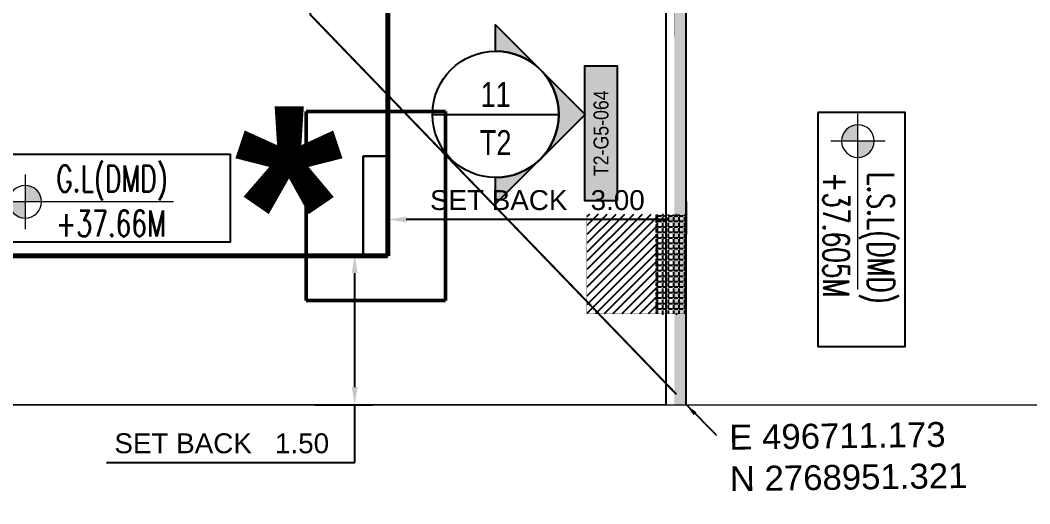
# Model space of a CAD drawing. Header units: centimetres. Extents: x -6122352 to 4157695, y -1694241 to 1947892.
# Drawn here: x 249254 to 259403, y -199784 to -194925 of the extents above; entities that cross this region are included whole.
import ezdxf
from ezdxf.enums import TextEntityAlignment as Align
from ezdxf.xclip import XClip

# ---------------------------------------------------------------- set-up
doc = ezdxf.new("R2010")
doc.units = ezdxf.units.CM
doc.header["$MEASUREMENT"] = 0
doc.header["$XCLIPFRAME"] = 2
doc.header["$PDMODE"] = 66
doc.header["$PDSIZE"] = 100
doc.linetypes.add('DASHED2', pattern=[0.375, 0.25, -0.125])
doc.linetypes.add('XR-AR-END-SETTING OUT PLAN$0$23261-XR-AR-SI-GF$0$HIDDEN', pattern=[0.375, 0.25, -0.125])
for name, color, linetype in [('00-MI-DIM', 7, 'Continuous'), ('23585-XR-AR-BOUNDARY WALLS AND SETBACKS$0$setback', 7, 'XR-AR-END-SETTING OUT PLAN$0$23261-XR-AR-SI-GF$0$HIDDEN'), ('@MI-FOOTINGS', 7, 'Continuous'), ('@MI-MEP', 7, 'Continuous'), ('@MI-REF LAYER', 7, 'Continuous'), ('@MI-TYPE-01', 30, 'Continuous'), ('@MI-TYPE-02', 6, 'Continuous'), ('B_TH_6', 7, 'Continuous'), ('PANEL-TAGS', 7, 'Continuous'), ('XREF1$0$S-LEVELS', 2, 'Continuous'), ('XREF1$0$TYPICAL NEW PROFILE', 3, 'Continuous')]:
    doc.layers.add(name, color=color, linetype=linetype)
doc.layers.add('23585-XR-AR-DAMAC PLOT LIMITS$0$1-End units', color=7, linetype='Continuous', lineweight=5, true_color=0xf8991e)
doc.layers.add('23585-XR-AR-DAMAC PLOT LIMITS$0$1-Open Space', color=7, linetype='Continuous', lineweight=5, true_color=0x90cf5a)
for name, color, linetype, lineweight in [('@ Foundations', 4, 'DASHED2', 50), ('A-ANNO-TEXT', 3, 'Continuous', 25), ('Text Coordinate', 7, 'Continuous', 15), ('XR-AR-END-SETTING OUT PLAN$0$23585-XR-AR-END-GROUND FLOOR$0$S-COLS', 51, 'Continuous', 40), ('XR-AR-END-SETTING OUT PLAN$0$23585-XR-AR-END-GROUND FLOOR$0$S-COLS-PATT', 8, 'Continuous', 5), ('XREF1$0$36-TAGLVL', 23, 'Continuous', 9)]:
    doc.layers.add(name, color=color, linetype=linetype, lineweight=lineweight)
doc.styles.add('Arial', font='arialbd.ttf')
doc.styles.add('Arial Narrow', font='ARIALN.TTF', dxfattribs={"width": 0.95, "height": 500})
doc.styles.add('PANELTAG_STYLE', font='arial.ttf')
doc.styles.get("Standard").update_dxf_attribs({"font": 'arial.ttf'})
doc.styles.add('TITLE', font='arial.ttf')
doc.styles.add('XREF1$0$DLT_TEXT', font='romans.shx', dxfattribs={"width": 0.7})
doc.dimstyles.get("Standard").update_dxf_attribs({"dimtxt": 5, "dimasz": 0.5, "dimexe": 0.18, "dimexo": 0.0625, "dimgap": 0.09, "dimtad": 0, "dimtih": 1, "dimtoh": 1, "dimdec": 0, "dimzin": 0, "dimdsep": 46, "dimtxsty": 'Standard', "dimcen": 0.09, "dimadec": 0, "dimazin": 0, "dimtfac": 1, "dimtdec": 0, "dimtofl": 0, "dimtmove": 0, "dimatfit": 3, "dimfxl": 1, "dimtolj": 1, "dimtzin": 0, "dimarcsym": 0})

# ---------------------------------------------------------------- blocks, each defined once
blk = doc.blocks.new('23585-XR-AR-BOUNDARY WALLS AND SETBACKS')
at = {"layer": '23585-XR-AR-BOUNDARY WALLS AND SETBACKS$0$setback', "ltscale": 40, "const_width": 0.05}
blk.add_lwpolyline([(496708.041, 2768950.12), (496693.664, 2768963.294), (496689.51, 2768958.761), (496685.457, 2768954.338), (496681.404, 2768949.914), (496677.35, 2768945.49), (496673.297, 2768941.066), (496669.243, 2768936.643), (496665.19, 2768932.219), (496661.035, 2768927.684), (496675.412, 2768914.511), (496679.567, 2768919.045), (496683.621, 2768923.469), (496687.674, 2768927.893, -0.000006), (496687.674, 2768927.893), (496691.727, 2768932.316), (496695.781, 2768936.74), (496699.834, 2768941.164), (496703.888, 2768945.588), (496708.041, 2768950.12)], format="xyb", dxfattribs=at)
at = {"layer": '@MI-TYPE-01'}
for p, q in [((496711.173, 2768951.318), (496693.552, 2768967.465)), ((496711.038, 2768951.171), (496693.417, 2768967.318))]:
    blk.add_line(p, q, dxfattribs=at)
blk = doc.blocks.new('A$C9d9485f6')
at = {"layer": 'A-ANNO-TEXT', "rotation": 312.4881850805905}
blk.add_blockref('23585-XR-AR-BOUNDARY WALLS AND SETBACKS', (-2377088.535, -1504219.252), dxfattribs=at)
blk = doc.blocks.new('23585-XR-AR-DAMAC PLOT LIMITS')
at = {"layer": '23585-XR-AR-DAMAC PLOT LIMITS$0$1-End units', "color": 251, "true_color": 0x636466}
blk.add_lwpolyline([(496711.173, 2768951.318), (496704.993, 2768944.574), (496687.298, 2768960.788), (496693.479, 2768967.533)], close=True, dxfattribs=at)
at = {"layer": '23585-XR-AR-DAMAC PLOT LIMITS$0$1-Open Space', "color": 251, "true_color": 0x636466}
blk.add_lwpolyline([(496707.454, 2768967.513), (496711.846, 2768963.426), (496714.309, 2768961.134), (496714.551, 2768955.005), (496711.173, 2768951.318), (496693.479, 2768967.533), (496675.783, 2768983.746), (496678, 2768986.165), (496679.367, 2768987.658), (496685.538, 2768987.903), (496687.584, 2768985.999), (496688.677, 2768984.982), (496684.517, 2768980.512), (496688.982, 2768976.357), (496693.145, 2768980.829), (496694.278, 2768979.776), (496698.67, 2768975.689), (496703.062, 2768971.601)], close=True, dxfattribs=at)
blk = doc.blocks.new('A$Cf093b529')
at = {"layer": 'A-ANNO-TEXT'}
blk.add_blockref('23585-XR-AR-DAMAC PLOT LIMITS', (-495391.99, -2768603.442), dxfattribs=at)
blk = doc.blocks.new('A$Ca33b49e3')
at = {"color": 1, "true_color": 0xeb0000, "const_width": 0.008}
blk.add_lwpolyline([(54.298, 0), (54.297, -24), (45.15, -24), (39.15, -24), (33.15, -24), (27.15, -24), (21.15, -24), (15.15, -24), (9.15, -24), (0, -24), (0, 0), (9.15, 0), (15.15, 0), (21.15, 0), (27.15, 0), (33.15, 0), (39.15, 0), (45.15, 0)], close=True, dxfattribs=at)
blk = doc.blocks.new('XR-AR-END-SETTING OUT PLAN$0$23585-XR-AR-END-GROUND FLOOR$0$A$C75a8815d')
at = {"layer": 'XR-AR-END-SETTING OUT PLAN$0$23585-XR-AR-END-GROUND FLOOR$0$S-COLS', "color": 252, "lineweight": 30}
blk.add_lwpolyline([(0, -4000), (0, -3000), (250, -3000), (250, -4000)], close=True, dxfattribs=at)
blk = doc.blocks.new('XR-AR-END-SETTING OUT PLAN')
at = {"layer": 'XR-AR-END-SETTING OUT PLAN$0$23585-XR-AR-END-GROUND FLOOR$0$S-COLS-PATT', "color": 8}
blk.add_blockref('XR-AR-END-SETTING OUT PLAN$0$23585-XR-AR-END-GROUND FLOOR$0$A$C75a8815d', (3000, 5500), dxfattribs=at)
blk = doc.blocks.new('END UNIT')
at = {"xscale": 0.001, "yscale": 0.001, "zscale": 0.001}
blk.add_blockref('XR-AR-END-SETTING OUT PLAN', (-9.15, 0), dxfattribs=at)
blk = doc.blocks.new('TH_6')
at = {"xscale": -1}
blk.add_blockref('END UNIT', (495838.305, 2769163.997), dxfattribs=at)
at = {"insert": (495843.455, 2769166.997), "char_height": 2, "attachment_point": 2, "style": 'Arial'}
blk.add_mtext('\\pxqc;*', dxfattribs=at)
blk = doc.blocks.new('23585-XR-AR-MALDIVE-3$0$TH_6')
at = {"layer": 'B_TH_6', "xscale": 1.000019685734281, "yscale": 1.000019685734281, "zscale": 1.000019685734281}
blk.add_blockref('TH_6', (-9.76, -54.513), dxfattribs=at)
at = {"layer": '@ Foundations', "linetype": 'DASHED2', "ltscale": 25}
blk.add_lwpolyline([(495843.631, 2769165.047), (495843.631, 2769166.947), (495845.031, 2769166.947), (495845.031, 2769165.047)], close=True, dxfattribs=at)
blk = doc.blocks.new('XREF1$0$LVL  ATTR')
at = {"color": 7}
blk.add_wipeout([(-0.3373, 0.3835), (1.8973, 0.3835), (1.8973, -0.4505), (-0.3373, -0.4505)], dxfattribs=at)
at = {"layer": 'XREF1$0$36-TAGLVL', "extrusion": (-4.88814e-07, 1.40652e-17, 1)}
h = blk.add_hatch(color=252, dxfattribs=at)
h.paths.add_polyline_path([(-0.0654, 0.1563, 0.414214), (-0.2216, 0), (-0.0654, 0)])
h.paths.add_polyline_path([(0.0909, 0), (-0.0654, 0), (-0.0654, -0.1562, 0.414214)])
for p, q in [((-0.0654, -0.2604), (-0.0654, 0.2604)), ((1.3511, 0, 0), (-0.3253, 0, 0))]:
    blk.add_line(p, q, dxfattribs=at)
blk.add_circle((-0.0654, 0, 0), 0.1562, dxfattribs=at)
at = {"layer": 'XREF1$0$S-LEVELS', "color": 1}
blk.add_lwpolyline([(-0.3373, 0.3835), (1.8973, 0.3835), (1.8973, -0.4505), (-0.3373, -0.4505)], close=True, dxfattribs=at)
at = {"layer": 'XREF1$0$TYPICAL NEW PROFILE', "color": 3, "style": 'XREF1$0$DLT_TEXT', "width": 0.7}
for tag, p in [('+0.00M', (0.2413, 0.0671, -0.0001)), ('S.S.L', (0.2413, -0.3453, -0.0001))]:
    blk.add_attdef(tag, p, '', height=0.25, dxfattribs=at)
blk = doc.blocks.new('*D554')
at = {"color": 0, "lineweight": -2, "transparency": 16777216}
for p, q in [((494370.486, 2767861.931), (494370.917, 2767861.931)), ((494370.737, 2767860.607), (494370.737, 2767861.751)), ((494370.336, 2767860.427), (494370.917, 2767860.427)), ((494370.737, 2767859.847), (494370.737, 2767860.427)), ((494368.244, 2767859.847), (494370.737, 2767859.847))]:
    blk.add_line(p, q, dxfattribs=at)
at = {"color": 0, "transparency": 16777216}
for points in [[(494370.707, 2767861.751), (494370.767, 2767861.751), (494370.737, 2767861.931)], [(494370.707, 2767860.607), (494370.767, 2767860.607), (494370.737, 2767860.427)]]:
    blk.add_solid(points, dxfattribs=at)
at = {"layer": 'Defpoints', "color": 0, "transparency": 16777216}
for p in [(494370.423, 2767861.931), (494370.737, 2767861.931), (494370.274, 2767860.427)]:
    blk.add_point(p, dxfattribs=at)
at = {"color": 0, "transparency": 16777216, "insert": (494369.401, 2767860.04), "char_height": 0.2, "attachment_point": 5}
blk.add_mtext('\\A1;SET BACK   1.50', dxfattribs=at)
blk = doc.blocks.new('*D556')
at = {"color": 0, "lineweight": -2, "transparency": 16777216}
for p, q in [((494371.075, 2767862.139), (494371.075, 2767862.47)), ((494374.072, 2767862.139), (494374.072, 2767862.47)), ((494373.892, 2767862.29), (494371.255, 2767862.29))]:
    blk.add_line(p, q, dxfattribs=at)
at = {"color": 0, "transparency": 16777216}
for points in [[(494371.255, 2767862.32), (494371.255, 2767862.26), (494371.075, 2767862.29)], [(494373.892, 2767862.32), (494373.892, 2767862.26), (494374.072, 2767862.29)]]:
    blk.add_solid(points, dxfattribs=at)
at = {"layer": 'Defpoints', "color": 0, "transparency": 16777216}
for p in [(494371.075, 2767862.29), (494371.075, 2767862.077), (494374.072, 2767862.077)]:
    blk.add_point(p, dxfattribs=at)
at = {"color": 0, "transparency": 16777216, "insert": (494372.573, 2767862.484), "char_height": 0.2, "attachment_point": 5}
blk.add_mtext('\\A1;SET BACK   3.00', dxfattribs=at)
blk = doc.blocks.new('T1-FOOTING')
at = {"transparency": 33554679}
h = blk.add_hatch(dxfattribs=at)
h.set_pattern_fill('ANGLE', color=256, scale=500)
h.set_pattern_definition([(0, (0, 0), (0, 137.5), [100, -37.5]), (90, (0, 0), (-137.5, 8e-15), [100, -37.5])])
h.paths.add_polyline_path([(-500, -300), (500, -300), (500, 0), (-500, 0)])
h.paths.add_polyline_path([(-499.75, -299.75), (499.75, -299.75), (499.75, -0.25), (-499.75, -0.25)], flags=16)
h = blk.add_hatch(dxfattribs=at)
h.set_pattern_fill('ANGLE', color=8, scale=200)
h.set_pattern_definition([(0, (0, 0), (0, 55), [40, -15]), (90, (0, 0), (-55, 3e-15), [40, -15])])
h.paths.add_polyline_path([(500, -300), (500, 0), (-500, 0), (-500, -300)])
h = blk.add_hatch(dxfattribs=at)
h.set_pattern_fill('ANSI31', color=8, scale=500)
h.paths.add_polyline_path([(500, -1000), (500, -300), (-500, -300), (-500, -1000)])
at = {"layer": '@MI-TYPE-01', "color": 240, "linetype": 'DASHED2', "true_color": 0xed1f24}
blk.add_line((-500, -300), (500, -300), dxfattribs=at)
at = {"layer": '@MI-TYPE-01', "color": 240, "true_color": 0xed1f24, "const_width": 2.5}
blk.add_lwpolyline([(-500, 0), (500, 0), (500, -1000), (-500, -1000)], close=True, dxfattribs=at)
blk = doc.blocks.new('A$C6af4942d')
at = {"layer": '@MI-TYPE-02'}
h = blk.add_hatch(color=256, dxfattribs=at)
h.dxf.hatch_style = 1
h.paths.add_polyline_path([(0, 0.7), (-5835, 0.7), (-5835, 120.7), (0, 120.7)])
at = {"layer": '@MI-TYPE-02', "const_width": 2.5}
for points in [[(0, 120.7), (-5835, 120.7), (-5835, 0.7), (0, 0.7)], [(0, 0.7), (-5835, 0.7), (-5835, 120.7), (0, 120.7)]]:
    blk.add_lwpolyline(points, close=True, dxfattribs=at)
at = {"layer": '@MI-FOOTINGS', "color": 240, "true_color": 0xed1f24, "xscale": -1, "rotation": 180}
blk.add_blockref('T1-FOOTING', (-4417.5, -0.1), dxfattribs=at)
blk = doc.blocks.new('PANELTAG')
at = {"layer": 'PANEL-TAGS', "color": 1}
blk.add_lwpolyline([(-13.5, -3.3), (13.5, -3.3), (13.5, 3.3), (-13.5, 3.3)], close=True, dxfattribs=at)
at = {"layer": 'PANEL-TAGS', "color": 40, "true_color": 0xffd700}
blk.add_solid([(-13.5, -3.3), (13.5, -3.3), (-13.5, 3.3), (13.5, 3.3)], dxfattribs=at)
at = {"layer": 'PANEL-TAGS', "color": 5, "style": 'PANELTAG_STYLE', "width": 0.85}
blk.add_attdef('TAGNO', text='', height=3, dxfattribs=at).set_placement((0, 0), align=Align.MIDDLE)
blk = doc.blocks.new('*U3660')
h = blk.add_hatch(color=94)
edge = h.paths.add_edge_path()
edge.add_line((0, 6.35), (0, 8.98))
edge.add_line((0, 8.98), (8.98, 0))
edge.add_line((8.98, 0), (0, -8.98))
edge.add_line((0, -8.98), (0, -6.35))
edge.add_arc((0, 0), 6.35, 270, 450)
at = {"color": 94}
blk.add_line((-6.35, 0), (6.35, 0), dxfattribs=at)
blk.add_lwpolyline([(0, 6.35), (0, 8.98), (8.98, 0), (0, -8.98), (0, -6.35, 1)], format="xyb", close=True, dxfattribs=at)
blk.add_lwpolyline([(4.49, -4.49, 0.414214), (4.49, 4.49), (8.98, 0), (4.49, -4.49)], format="xyb", close=True)
blk.add_circle((0, 0), 6.35, dxfattribs=at)
at = {"style": 'Arial Narrow', "width": 0.95, "flags": 8}
blk.add_attdef('VIEWNUMBER', text='', height=2.5, dxfattribs=at).set_placement((0, 0), align=Align.BOTTOM_CENTER)
blk.add_attdef('SHEETNUMBER', text='', height=2.5, dxfattribs=at).set_placement((0, -1.59), align=Align.TOP_CENTER)
blk = doc.blocks.new('A$C4030e24e')
at = {"color": 1, "true_color": 0xeb0000, "const_width": 0.008}
blk.add_lwpolyline([(54.298, 0), (54.297, -24), (45.15, -24), (39.15, -24), (33.15, -24), (27.15, -24), (21.15, -24), (15.15, -24), (9.15, -24), (0, -24), (0, 0), (9.15, 0), (15.15, 0), (21.15, 0), (27.15, 0), (33.15, 0), (39.15, 0), (45.15, 0)], close=True, dxfattribs=at)
dim = blk.add_linear_dim(base=(51.3, -22.137), p1=(54.297, -22.35), p2=(51.3, -22.35), text='SET BACK   <>', dimstyle='Standard', override={"dimtxt": 0.2, "dimtad": 1, "dimtih": 0, "dimdec": 2})
dim.commit()
dim.dimension.update_dxf_attribs({"geometry": '*D556', "text_midpoint": (52.799, -21.944), "insert": (-494319.774, -2767884.427)})
dim = blk.add_linear_dim(base=(50.962, -22.496), p1=(50.499, -24), p2=(50.649, -22.496), angle=90, text='SET BACK   <>', dimstyle='Standard', override={"dimtxt": 0.2, "dimtad": 1, "dimtih": 0, "dimdec": 2, "dimtmove": 1})
dim.commit()
dim.dimension.update_dxf_attribs({"geometry": '*D554', "text_midpoint": (50.962, -24.581), "dimtype": 128, "insert": (-494319.774, -2767884.427)})

msp = doc.modelspace()

# ---------------------------------------------------------------- block references
at = {"layer": '@MI-MEP', "color": 10, "xscale": 1000, "yscale": 1000, "zscale": 1000, "rotation": 359.9921241328008}
msp.add_blockref('A$Ca33b49e3', (201654.98692, -174783.95629), dxfattribs=at)
at = {"layer": '@MI-REF LAYER', "xscale": 1000, "yscale": 1000, "zscale": 1000}
msp.add_blockref('A$C9d9485f6', (-23958.95046, 48155.57226), dxfattribs=at)
at = {"layer": '@MI-REF LAYER', "xscale": 1000, "yscale": 1000, "zscale": 1000, "rotation": 312.4882903633292}
msp.add_blockref('A$Cf093b529', (-891608.73293, 539022.72011), dxfattribs=at)

# ---------------------------------------------------------------- leaders
at = {"layer": 'Text Coordinate', "color": 10, "annotation_type": 0, "has_hookline": 1, "hookline_direction": 0, "horizontal_direction": (0.67544, -0.737415, 0)}
msp.add_leader([(255950.7099, -198791.69836), (256262.60493, -199105.86021)], dimstyle='Standard', override={"dimasz": 125}, dxfattribs=at)

# ---------------------------------------------------------------- next in the draw order: block references
at = {"layer": '@MI-REF LAYER'}
ref = msp.add_blockref('23585-XR-AR-MALDIVE-3$0$TH_6', (-496073033.02275, -2769276523.70792), dxfattribs=dict(at, xscale=1000, yscale=1000, zscale=1000, rotation=359.9900366873122))
XClip(ref).set_block_clipping_path([(495793.2153440099, 2769163.9965278879), (495847.2526438804, 2769163.9980816934), (495847.2535734456, 2769187.9362377487), (495838.3168886402, 2769187.8963888632), (495832.3168848935, 2769187.89635137), (495826.3168800613, 2769187.8963138792), (495820.3168752268, 2769187.8962763874), (495814.3168703942, 2769187.8962388965), (495808.3170107673, 2769187.8963365192), (495802.3170081871, 2769187.8962990278), (495793.2156468914, 2769187.9363993215)])
at = {"layer": '@MI-REF LAYER', "color": 7}
ref = msp.add_blockref('XREF1$0$LVL  ATTR', (257674.92835, -196209.0353, 0.15112), dxfattribs=dict(at, xscale=-1051.480567989675, yscale=1051.480567989676, zscale=1051.480567989675, rotation=89.9890117043148))
ref.add_attrib('S.S.L', 'L.S.L(DMD)', (257775.05336, -196452.10084), dxfattribs={"layer": 'XREF1$0$TYPICAL NEW PROFILE', "color": 3, "height": 262.870142, "rotation": 269.989015008, "style": 'XREF1$0$DLT_TEXT', "width": 0.7})
ref.add_attrib('+0.00M', '+37.605M ', (257325.71881, -196449.78916), dxfattribs={"layer": 'XREF1$0$TYPICAL NEW PROFILE', "color": 3, "height": 262.870142, "rotation": 269.989015008, "style": 'XREF1$0$DLT_TEXT', "width": 0.7})

# ---------------------------------------------------------------- next in the draw order: texts
at = {"layer": 'Text Coordinate', "color": 7, "insert": (256384.33759, -199326.20226), "char_height": 250, "attachment_point": 4, "rotation": 0.776305169, "style": 'TITLE', "bg_fill": 3, "box_fill_scale": 1.5, "bg_fill_color": 256, "bg_fill_true_color": 13158600, "bg_fill_transparency": 0}
msp.add_mtext('E 496711.173\\PN 2768951.321', dxfattribs=at)

# ---------------------------------------------------------------- next in the draw order: linework, layer by layer
at = {"layer": '@MI-REF LAYER', "color": 1, "const_width": 20}
msp.add_lwpolyline([(255853.26253, -174836.50749), (252171.71372, -178397.14406), (252165.54145, -182710.74463), (251675.57228, -182713.41941), (252165.54145, -182710.74463), (252171.73643, -194871.66457), (255851.09888, -198685.0278)], dxfattribs=at)

# ---------------------------------------------------------------- next in the draw order: block references
at = {"layer": '00-MI-DIM'}
ref = msp.add_blockref('*U3660', (254033.64527, -195871.54861, 11.23082), dxfattribs=dict(at, xscale=100, yscale=100, zscale=100))
ref.add_attrib('VIEWNUMBER', '11', dxfattribs={"layer": '0', "height": 250, "style": 'Arial Narrow', "width": 0.95}).set_placement((254033.64527, -195871.54861, 11.23082), align=Align.BOTTOM_CENTER)
ref.add_attrib('SHEETNUMBER', 'T2', dxfattribs={"layer": '0', "height": 250, "style": 'Arial Narrow', "width": 0.95}).set_placement((254033.64527, -196030.29861, 11.23082), align=Align.TOP_CENTER)
at = {"layer": '@MI-REF LAYER', "color": 7}
ref = msp.add_blockref('XREF1$0$LVL  ATTR', (249373.49104, -196749.65152, 0), dxfattribs=dict(at, xscale=-1051.480567989675, yscale=1051.480567989676, zscale=1051.480567989675, rotation=179.9900720295695))
ref.add_attrib('S.S.L', 'G.L(DMD)', (249616.55473, -196649.522, -0.15112), dxfattribs={"layer": 'XREF1$0$TYPICAL NEW PROFILE', "color": 3, "height": 262.870142, "rotation": 359.990075321, "style": 'XREF1$0$DLT_TEXT', "width": 0.7})
ref.add_attrib('+0.00M', '+37.66M ', (249614.25137, -197098.8566, -0.15112), dxfattribs={"layer": 'XREF1$0$TYPICAL NEW PROFILE', "color": 3, "height": 262.870142, "rotation": 359.990075321, "style": 'XREF1$0$DLT_TEXT', "width": 0.7})
at = {"layer": '@MI-TYPE-02', "rotation": 89.98973417812736}
msp.add_blockref('A$C6af4942d', (255951.04965, -192958.66465), dxfattribs=at)
at = {"layer": 'PANEL-TAGS'}
ref = msp.add_blockref('PANELTAG', (255092.6801, -196061.31578), dxfattribs=dict(at, xscale=50, yscale=50, zscale=50, rotation=90))
ref.add_attrib('TAGNO', 'T2-G5-064', dxfattribs={"color": 5, "height": 150, "rotation": 90, "style": 'PANELTAG_STYLE', "width": 0.85}).set_placement((255092.6801, -196061.31578), align=Align.MIDDLE_CENTER)

# ---------------------------------------------------------------- next in the draw order: block references
at = {"layer": '@MI-REF LAYER', "color": 10, "xscale": 1000, "yscale": 1000, "zscale": 1000, "rotation": 359.9934397379834}
msp.add_blockref('A$C4030e24e', (201656.2499, -174785.20324), dxfattribs=at)

doc.saveas('drawing.dxf')
